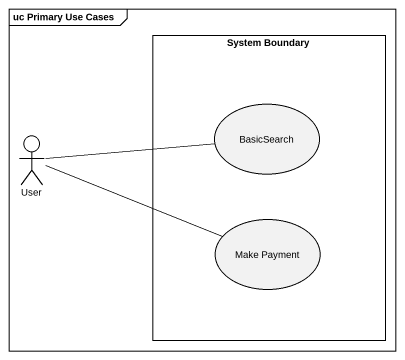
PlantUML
@startuml
mainframe uc Primary Use Cases
rectangle "System Boundary" as System_Boundary {
  usecase BasicSearch
  usecase "Make Payment" as Make_Payment
}
actor User
User -right- BasicSearch
User -right- Make_Payment
@enduml
